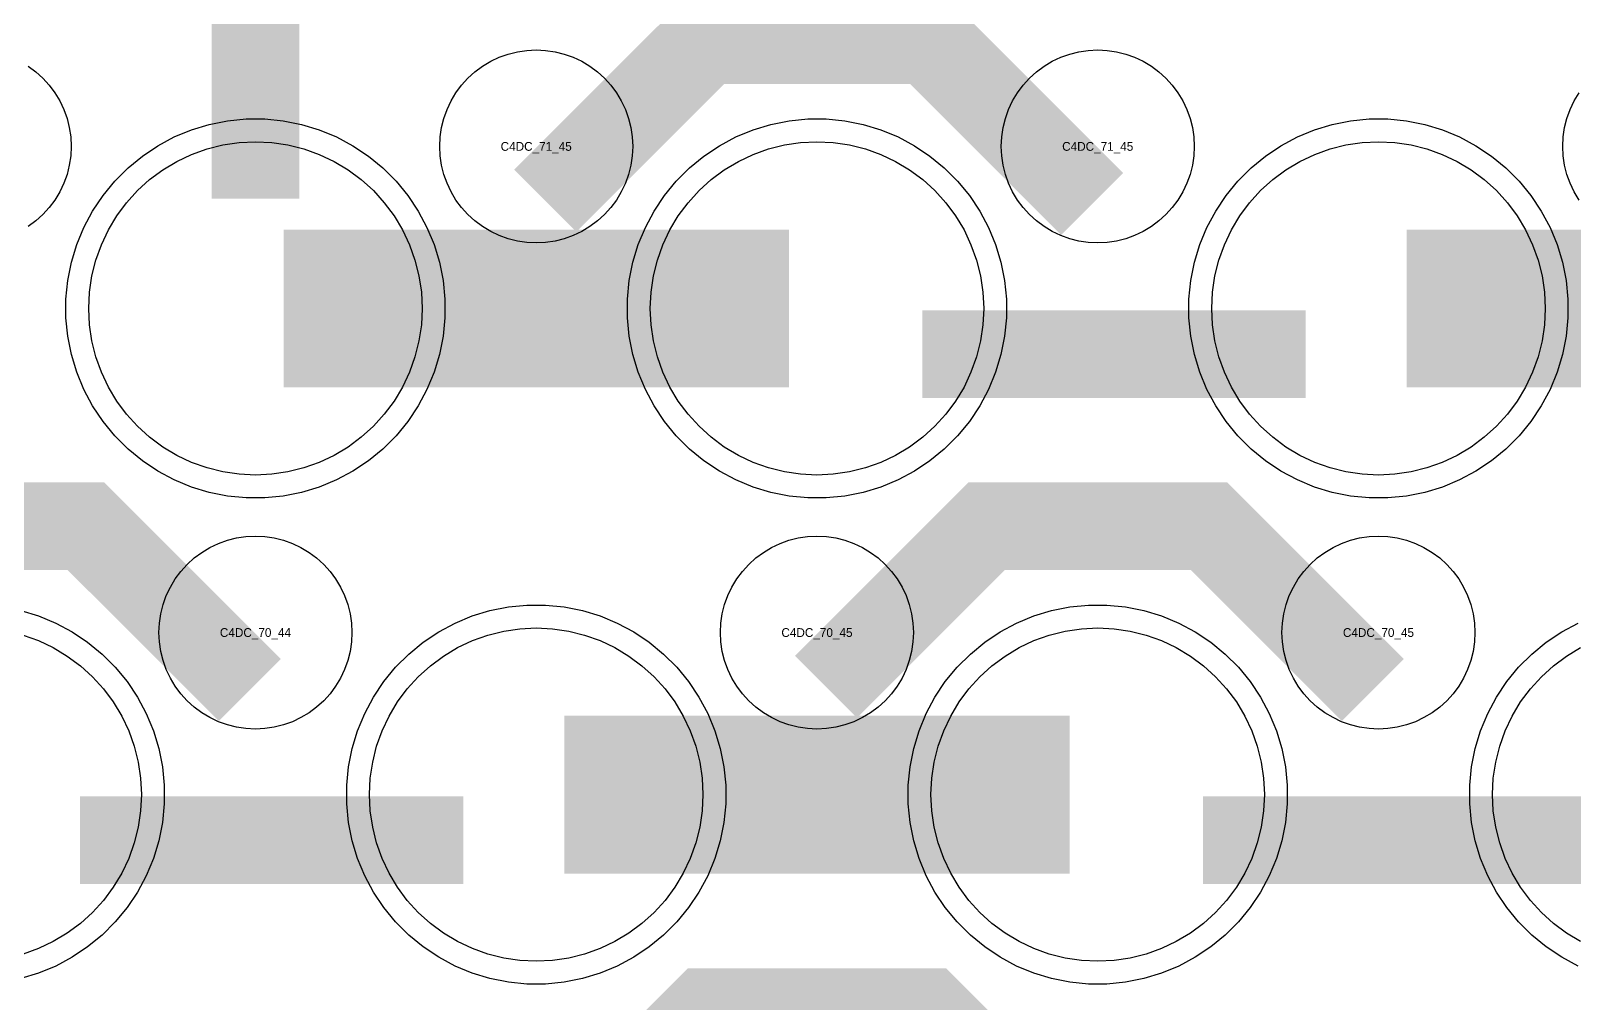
# Model space of a CAD drawing. Extents: x -11880 to 11880, y -14992 to 14992.
# Drawn here: x 2256 to 2695.8, y -5199.5 to -4922.4 of the extents above; entities that cross this region are included whole.
import ezdxf
from ezdxf.enums import TextEntityAlignment as Align

# ---------------------------------------------------------------- set-up
doc = ezdxf.new("R2010")
doc.units = 0
doc.header["$MEASUREMENT"] = 0
for name, color, linetype in [('GDS_775_DT_237', 138, 'CONTINUOUS'), ('RDL1_FS', 34, 'CONTINUOUS'), ('RDL_BS', 160, 'CONTINUOUS')]:
    doc.layers.add(name, color=color, linetype=linetype)

msp = doc.modelspace()

# ---------------------------------------------------------------- linework, layer by layer
at = {"layer": 'RDL1_FS'}
for points in [[(2320, -5049.024), (2315.343, -5048.795), (2310.732, -5048.111), (2306.209, -5046.979), (2301.819, -5045.407), (2297.605, -5043.415), (2293.605, -5041.017), (2289.86, -5038.239), (2286.406, -5035.109), (2283.276, -5031.655), (2280.498, -5027.91), (2278.1, -5023.91), (2276.108, -5019.696), (2274.536, -5015.306), (2273.404, -5010.783), (2272.72, -5006.172), (2272.491, -5001.515), (2272.72, -4996.858), (2273.404, -4992.247), (2274.536, -4987.724), (2276.108, -4983.334), (2278.1, -4979.12), (2280.498, -4975.12), (2283.276, -4971.375), (2286.406, -4967.921), (2289.86, -4964.791), (2293.605, -4962.013), (2297.605, -4959.615), (2301.819, -4957.623), (2306.209, -4956.051), (2310.732, -4954.919), (2315.343, -4954.235), (2320, -4954.006), (2324.657, -4954.235), (2329.268, -4954.919), (2333.791, -4956.051), (2338.181, -4957.623), (2342.395, -4959.615), (2346.395, -4962.013), (2350.14, -4964.791), (2353.594, -4967.921), (2356.724, -4971.375), (2359.502, -4975.12), (2361.9, -4979.12), (2363.892, -4983.334), (2365.464, -4987.724), (2366.596, -4992.247), (2367.28, -4996.858), (2367.509, -5001.515), (2367.28, -5006.172), (2366.596, -5010.783), (2365.464, -5015.306), (2363.892, -5019.696), (2361.9, -5023.91), (2359.502, -5027.91), (2356.724, -5031.655), (2353.594, -5035.109), (2350.14, -5038.239), (2346.395, -5041.017), (2342.395, -5043.415), (2338.181, -5045.407), (2333.791, -5046.979), (2329.268, -5048.111), (2324.657, -5048.795)], [(2480, -5049.024), (2475.343, -5048.795), (2470.732, -5048.111), (2466.209, -5046.979), (2461.819, -5045.407), (2457.605, -5043.415), (2453.605, -5041.017), (2449.86, -5038.239), (2446.406, -5035.109), (2443.276, -5031.655), (2440.498, -5027.91), (2438.1, -5023.91), (2436.108, -5019.696), (2434.536, -5015.306), (2433.404, -5010.783), (2432.72, -5006.172), (2432.491, -5001.515), (2432.72, -4996.858), (2433.404, -4992.247), (2434.536, -4987.724), (2436.108, -4983.334), (2438.1, -4979.12), (2440.498, -4975.12), (2443.276, -4971.375), (2446.406, -4967.921), (2449.86, -4964.791), (2453.605, -4962.013), (2457.605, -4959.615), (2461.819, -4957.623), (2466.209, -4956.051), (2470.732, -4954.919), (2475.343, -4954.235), (2480, -4954.006), (2484.657, -4954.235), (2489.268, -4954.919), (2493.791, -4956.051), (2498.181, -4957.623), (2502.395, -4959.615), (2506.395, -4962.013), (2510.14, -4964.791), (2513.594, -4967.921), (2516.724, -4971.375), (2519.502, -4975.12), (2521.9, -4979.12), (2523.892, -4983.334), (2525.464, -4987.724), (2526.596, -4992.247), (2527.28, -4996.858), (2527.509, -5001.515), (2527.28, -5006.172), (2526.596, -5010.783), (2525.464, -5015.306), (2523.892, -5019.696), (2521.9, -5023.91), (2519.502, -5027.91), (2516.724, -5031.655), (2513.594, -5035.109), (2510.14, -5038.239), (2506.395, -5041.017), (2502.395, -5043.415), (2498.181, -5045.407), (2493.791, -5046.979), (2489.268, -5048.111), (2484.657, -5048.795)], [(2640, -5049.024), (2635.343, -5048.795), (2630.732, -5048.111), (2626.209, -5046.979), (2621.819, -5045.407), (2617.605, -5043.415), (2613.605, -5041.017), (2609.86, -5038.239), (2606.406, -5035.109), (2603.276, -5031.655), (2600.498, -5027.91), (2598.1, -5023.91), (2596.108, -5019.696), (2594.536, -5015.306), (2593.404, -5010.783), (2592.72, -5006.172), (2592.491, -5001.515), (2592.72, -4996.858), (2593.404, -4992.247), (2594.536, -4987.724), (2596.108, -4983.334), (2598.1, -4979.12), (2600.498, -4975.12), (2603.276, -4971.375), (2606.406, -4967.921), (2609.86, -4964.791), (2613.605, -4962.013), (2617.605, -4959.615), (2621.819, -4957.623), (2626.209, -4956.051), (2630.732, -4954.919), (2635.343, -4954.235), (2640, -4954.006), (2644.657, -4954.235), (2649.268, -4954.919), (2653.791, -4956.051), (2658.181, -4957.623), (2662.395, -4959.615), (2666.395, -4962.013), (2670.14, -4964.791), (2673.594, -4967.921), (2676.724, -4971.375), (2679.502, -4975.12), (2681.9, -4979.12), (2683.892, -4983.334), (2685.464, -4987.724), (2686.596, -4992.247), (2687.28, -4996.858), (2687.509, -5001.515), (2687.28, -5006.172), (2686.596, -5010.783), (2685.464, -5015.306), (2683.892, -5019.696), (2681.9, -5023.91), (2679.502, -5027.91), (2676.724, -5031.655), (2673.594, -5035.109), (2670.14, -5038.239), (2666.395, -5041.017), (2662.395, -5043.415), (2658.181, -5045.407), (2653.791, -5046.979), (2649.268, -5048.111), (2644.657, -5048.795)]]:
    msp.add_lwpolyline(points, close=True, dxfattribs=at)
for points in [[(2328.002, -5001.515, 45, 45, 0), (2400.002, -5001.515, 45, 45, 0)], [(2400.002, -5001.515, 45, 45, 0), (2472.002, -5001.515, 45, 45, 0)], [(2648.002, -5001.515, 45, 45, 0), (2720.002, -5001.515, 45, 45, 0)]]:
    msp.add_lwpolyline(points, format="xyseb", dxfattribs=at)
at = {"layer": 'RDL1_FS', "color": 241, "true_color": 0xf7abae}
for points in [[(2253.791, -5094.616), (2258.181, -5096.188), (2262.395, -5098.18), (2266.395, -5100.578), (2270.14, -5103.356), (2273.594, -5106.486), (2276.724, -5109.94), (2279.502, -5113.685), (2281.9, -5117.685), (2283.892, -5121.899), (2285.464, -5126.289), (2286.596, -5130.812), (2287.28, -5135.423), (2287.509, -5140.08), (2287.28, -5144.737), (2286.596, -5149.348), (2285.464, -5153.871), (2283.892, -5158.261), (2281.9, -5162.475), (2279.502, -5166.475), (2276.724, -5170.22), (2273.594, -5173.674), (2270.14, -5176.804), (2266.395, -5179.582), (2262.395, -5181.98), (2258.181, -5183.972), (2253.791, -5185.544)], [(2697.605, -5181.98), (2693.605, -5179.582), (2689.86, -5176.804), (2686.406, -5173.674), (2683.276, -5170.22), (2680.498, -5166.475), (2678.1, -5162.475), (2676.108, -5158.261), (2674.536, -5153.871), (2673.404, -5149.348), (2672.72, -5144.737), (2672.491, -5140.08), (2672.72, -5135.423), (2673.404, -5130.812), (2674.536, -5126.289), (2676.108, -5121.899), (2678.1, -5117.685), (2680.498, -5113.685), (2683.276, -5109.94), (2686.406, -5106.486), (2689.86, -5103.356), (2693.605, -5100.578), (2697.605, -5098.18)]]:
    msp.add_lwpolyline(points, dxfattribs=at)
for points in [[(2400, -5187.589), (2395.343, -5187.36), (2390.732, -5186.676), (2386.209, -5185.544), (2381.819, -5183.972), (2377.605, -5181.98), (2373.605, -5179.582), (2369.86, -5176.804), (2366.406, -5173.674), (2363.276, -5170.22), (2360.498, -5166.475), (2358.1, -5162.475), (2356.108, -5158.261), (2354.536, -5153.871), (2353.404, -5149.348), (2352.72, -5144.737), (2352.491, -5140.08), (2352.72, -5135.423), (2353.404, -5130.812), (2354.536, -5126.289), (2356.108, -5121.899), (2358.1, -5117.685), (2360.498, -5113.685), (2363.276, -5109.94), (2366.406, -5106.486), (2369.86, -5103.356), (2373.605, -5100.578), (2377.605, -5098.18), (2381.819, -5096.188), (2386.209, -5094.616), (2390.732, -5093.484), (2395.343, -5092.8), (2400, -5092.571), (2404.657, -5092.8), (2409.268, -5093.484), (2413.791, -5094.616), (2418.181, -5096.188), (2422.395, -5098.18), (2426.395, -5100.578), (2430.14, -5103.356), (2433.594, -5106.486), (2436.724, -5109.94), (2439.502, -5113.685), (2441.9, -5117.685), (2443.892, -5121.899), (2445.464, -5126.289), (2446.596, -5130.812), (2447.28, -5135.423), (2447.509, -5140.08), (2447.28, -5144.737), (2446.596, -5149.348), (2445.464, -5153.871), (2443.892, -5158.261), (2441.9, -5162.475), (2439.502, -5166.475), (2436.724, -5170.22), (2433.594, -5173.674), (2430.14, -5176.804), (2426.395, -5179.582), (2422.395, -5181.98), (2418.181, -5183.972), (2413.791, -5185.544), (2409.268, -5186.676), (2404.657, -5187.36)], [(2560, -5187.589), (2555.343, -5187.36), (2550.732, -5186.676), (2546.209, -5185.544), (2541.819, -5183.972), (2537.605, -5181.98), (2533.605, -5179.582), (2529.86, -5176.804), (2526.406, -5173.674), (2523.276, -5170.22), (2520.498, -5166.475), (2518.1, -5162.475), (2516.108, -5158.261), (2514.536, -5153.871), (2513.404, -5149.348), (2512.72, -5144.737), (2512.491, -5140.08), (2512.72, -5135.423), (2513.404, -5130.812), (2514.536, -5126.289), (2516.108, -5121.899), (2518.1, -5117.685), (2520.498, -5113.685), (2523.276, -5109.94), (2526.406, -5106.486), (2529.86, -5103.356), (2533.605, -5100.578), (2537.605, -5098.18), (2541.819, -5096.188), (2546.209, -5094.616), (2550.732, -5093.484), (2555.343, -5092.8), (2560, -5092.571), (2564.657, -5092.8), (2569.268, -5093.484), (2573.791, -5094.616), (2578.181, -5096.188), (2582.395, -5098.18), (2586.395, -5100.578), (2590.14, -5103.356), (2593.594, -5106.486), (2596.724, -5109.94), (2599.502, -5113.685), (2601.9, -5117.685), (2603.892, -5121.899), (2605.464, -5126.289), (2606.596, -5130.812), (2607.28, -5135.423), (2607.509, -5140.08), (2607.28, -5144.737), (2606.596, -5149.348), (2605.464, -5153.871), (2603.892, -5158.261), (2601.9, -5162.475), (2599.502, -5166.475), (2596.724, -5170.22), (2593.594, -5173.674), (2590.14, -5176.804), (2586.395, -5179.582), (2582.395, -5181.98), (2578.181, -5183.972), (2573.791, -5185.544), (2569.268, -5186.676), (2564.657, -5187.36)]]:
    msp.add_lwpolyline(points, close=True, dxfattribs=at)
for points in [[(2408.002, -5140.08, 45, 45, 0), (2480.002, -5140.08, 45, 45, 0)], [(2480.002, -5140.08, 45, 45, 0), (2552.002, -5140.08, 45, 45, 0)]]:
    msp.add_lwpolyline(points, format="xyseb", dxfattribs=at)
at = {"layer": 'RDL_BS'}
for points in [[(2320, -4970.24, 25, 25, 0), (2320, -4863.463, 25, 25, 0)], [(2320, -4893.932, 25, 25, 0), (2320, -4939.552, 25, 25, 0)], [(2402.562, -4970.829, 25, 25, 0), (2448.377, -4925.014, 25, 25, 0), (2481.93, -4925.014, 25, 25, 0)], [(2558.401, -4971.728, 25, 25, 0), (2511.687, -4925.014, 25, 25, 0), (2481.929, -4925.014, 25, 25, 0)], [(2510.016, -5014.528, 25, 25, 0), (2619.281, -5014.528, 25, 25, 0)], [(2318.401, -5110.293, 25, 25, 0), (2271.687, -5063.579, 25, 25, 0), (2241.929, -5063.579, 25, 25, 0)], [(2482.562, -5109.394, 25, 25, 0), (2528.377, -5063.579, 25, 25, 0), (2561.93, -5063.579, 25, 25, 0)], [(2638.401, -5110.293, 25, 25, 0), (2591.687, -5063.579, 25, 25, 0), (2561.929, -5063.579, 25, 25, 0)], [(2402.562, -5247.959, 25, 25, 0), (2448.377, -5202.144, 25, 25, 0), (2481.93, -5202.144, 25, 25, 0)], [(2558.401, -5248.858, 25, 25, 0), (2511.687, -5202.144, 25, 25, 0), (2481.929, -5202.144, 25, 25, 0)]]:
    msp.add_lwpolyline(points, format="xyseb", dxfattribs=at)
for points in [[(2400, -4982.821), (2397.307, -4982.689), (2394.635, -4982.293), (2392.016, -4981.636), (2389.481, -4980.729), (2387.044, -4979.577), (2384.72, -4978.184), (2382.557, -4976.581), (2380.558, -4974.769), (2378.746, -4972.77), (2377.143, -4970.607), (2375.75, -4968.283), (2374.598, -4965.846), (2373.691, -4963.311), (2373.034, -4960.692), (2372.638, -4958.02), (2372.506, -4955.327), (2372.638, -4952.634), (2373.034, -4949.962), (2373.691, -4947.343), (2374.598, -4944.808), (2375.75, -4942.371), (2377.143, -4940.047), (2378.746, -4937.884), (2380.558, -4935.885), (2382.557, -4934.073), (2384.72, -4932.47), (2387.044, -4931.077), (2389.481, -4929.925), (2392.016, -4929.018), (2394.635, -4928.361), (2397.307, -4927.965), (2400, -4927.833), (2402.693, -4927.965), (2405.365, -4928.361), (2407.984, -4929.018), (2410.519, -4929.925), (2412.956, -4931.077), (2415.28, -4932.47), (2417.443, -4934.073), (2419.442, -4935.885), (2421.254, -4937.884), (2422.857, -4940.047), (2424.25, -4942.371), (2425.402, -4944.808), (2426.309, -4947.343), (2426.966, -4949.962), (2427.362, -4952.634), (2427.494, -4955.327), (2427.362, -4958.02), (2426.966, -4960.692), (2426.309, -4963.311), (2425.402, -4965.846), (2424.25, -4968.283), (2422.857, -4970.607), (2421.254, -4972.77), (2419.442, -4974.769), (2417.443, -4976.581), (2415.28, -4978.184), (2412.956, -4979.577), (2410.519, -4980.729), (2407.984, -4981.636), (2405.365, -4982.293), (2402.693, -4982.689)], [(2560, -4982.821), (2557.307, -4982.689), (2554.635, -4982.293), (2552.016, -4981.636), (2549.481, -4980.729), (2547.044, -4979.577), (2544.72, -4978.184), (2542.557, -4976.581), (2540.558, -4974.769), (2538.746, -4972.77), (2537.143, -4970.607), (2535.75, -4968.283), (2534.598, -4965.846), (2533.691, -4963.311), (2533.034, -4960.692), (2532.638, -4958.02), (2532.506, -4955.327), (2532.638, -4952.634), (2533.034, -4949.962), (2533.691, -4947.343), (2534.598, -4944.808), (2535.75, -4942.371), (2537.143, -4940.047), (2538.746, -4937.884), (2540.558, -4935.885), (2542.557, -4934.073), (2544.72, -4932.47), (2547.044, -4931.077), (2549.481, -4929.925), (2552.016, -4929.018), (2554.635, -4928.361), (2557.307, -4927.965), (2560, -4927.833), (2562.693, -4927.965), (2565.365, -4928.361), (2567.984, -4929.018), (2570.519, -4929.925), (2572.956, -4931.077), (2575.28, -4932.47), (2577.443, -4934.073), (2579.442, -4935.885), (2581.254, -4937.884), (2582.857, -4940.047), (2584.25, -4942.371), (2585.402, -4944.808), (2586.309, -4947.343), (2586.966, -4949.962), (2587.362, -4952.634), (2587.494, -4955.327), (2587.362, -4958.02), (2586.966, -4960.692), (2586.309, -4963.311), (2585.402, -4965.846), (2584.25, -4968.283), (2582.857, -4970.607), (2581.254, -4972.77), (2579.442, -4974.769), (2577.443, -4976.581), (2575.28, -4978.184), (2572.956, -4979.577), (2570.519, -4980.729), (2567.984, -4981.636), (2565.365, -4982.293), (2562.693, -4982.689)], [(2317.356, -5055.515), (2312.062, -5054.998), (2306.835, -5053.952), (2301.795, -5052.421), (2296.885, -5050.39), (2292.223, -5047.898), (2287.809, -5044.951), (2283.708, -5041.589), (2279.926, -5037.807), (2276.564, -5033.706), (2273.617, -5029.292), (2271.125, -5024.63), (2269.094, -5019.72), (2267.563, -5014.68), (2266.517, -5009.453), (2266, -5004.159), (2266, -4998.871), (2266.517, -4993.577), (2267.563, -4988.35), (2269.094, -4983.31), (2271.125, -4978.4), (2273.617, -4973.738), (2276.564, -4969.324), (2279.926, -4965.223), (2283.708, -4961.441), (2287.809, -4958.079), (2292.223, -4955.132), (2296.885, -4952.64), (2301.795, -4950.609), (2306.835, -4949.078), (2312.062, -4948.032), (2317.356, -4947.515), (2322.644, -4947.515), (2327.938, -4948.032), (2333.165, -4949.078), (2338.205, -4950.609), (2343.115, -4952.64), (2347.777, -4955.132), (2352.191, -4958.079), (2356.292, -4961.441), (2360.074, -4965.223), (2363.436, -4969.324), (2366.383, -4973.738), (2368.875, -4978.4), (2370.906, -4983.31), (2372.437, -4988.35), (2373.483, -4993.577), (2374, -4998.871), (2374, -5004.159), (2373.483, -5009.453), (2372.437, -5014.68), (2370.906, -5019.72), (2368.875, -5024.63), (2366.383, -5029.292), (2363.436, -5033.706), (2360.074, -5037.807), (2356.292, -5041.589), (2352.191, -5044.951), (2347.777, -5047.898), (2343.115, -5050.39), (2338.205, -5052.421), (2333.165, -5053.952), (2327.938, -5054.998), (2322.644, -5055.515)], [(2477.356, -5055.515), (2472.062, -5054.998), (2466.835, -5053.952), (2461.795, -5052.421), (2456.885, -5050.39), (2452.223, -5047.898), (2447.809, -5044.951), (2443.708, -5041.589), (2439.926, -5037.807), (2436.564, -5033.706), (2433.617, -5029.292), (2431.125, -5024.63), (2429.094, -5019.72), (2427.563, -5014.68), (2426.517, -5009.453), (2426, -5004.159), (2426, -4998.871), (2426.517, -4993.577), (2427.563, -4988.35), (2429.094, -4983.31), (2431.125, -4978.4), (2433.617, -4973.738), (2436.564, -4969.324), (2439.926, -4965.223), (2443.708, -4961.441), (2447.809, -4958.079), (2452.223, -4955.132), (2456.885, -4952.64), (2461.795, -4950.609), (2466.835, -4949.078), (2472.062, -4948.032), (2477.356, -4947.515), (2482.644, -4947.515), (2487.938, -4948.032), (2493.165, -4949.078), (2498.205, -4950.609), (2503.115, -4952.64), (2507.777, -4955.132), (2512.191, -4958.079), (2516.292, -4961.441), (2520.074, -4965.223), (2523.436, -4969.324), (2526.383, -4973.738), (2528.875, -4978.4), (2530.906, -4983.31), (2532.437, -4988.35), (2533.483, -4993.577), (2534, -4998.871), (2534, -5004.159), (2533.483, -5009.453), (2532.437, -5014.68), (2530.906, -5019.72), (2528.875, -5024.63), (2526.383, -5029.292), (2523.436, -5033.706), (2520.074, -5037.807), (2516.292, -5041.589), (2512.191, -5044.951), (2507.777, -5047.898), (2503.115, -5050.39), (2498.205, -5052.421), (2493.165, -5053.952), (2487.938, -5054.998), (2482.644, -5055.515)], [(2637.356, -5055.515), (2632.062, -5054.998), (2626.835, -5053.952), (2621.795, -5052.421), (2616.885, -5050.39), (2612.223, -5047.898), (2607.809, -5044.951), (2603.708, -5041.589), (2599.926, -5037.807), (2596.564, -5033.706), (2593.617, -5029.292), (2591.125, -5024.63), (2589.094, -5019.72), (2587.563, -5014.68), (2586.517, -5009.453), (2586, -5004.159), (2586, -4998.871), (2586.517, -4993.577), (2587.563, -4988.35), (2589.094, -4983.31), (2591.125, -4978.4), (2593.617, -4973.738), (2596.564, -4969.324), (2599.926, -4965.223), (2603.708, -4961.441), (2607.809, -4958.079), (2612.223, -4955.132), (2616.885, -4952.64), (2621.795, -4950.609), (2626.835, -4949.078), (2632.062, -4948.032), (2637.356, -4947.515), (2642.644, -4947.515), (2647.938, -4948.032), (2653.165, -4949.078), (2658.205, -4950.609), (2663.115, -4952.64), (2667.777, -4955.132), (2672.191, -4958.079), (2676.292, -4961.441), (2680.074, -4965.223), (2683.436, -4969.324), (2686.383, -4973.738), (2688.875, -4978.4), (2690.906, -4983.31), (2692.437, -4988.35), (2693.483, -4993.577), (2694, -4998.871), (2694, -5004.159), (2693.483, -5009.453), (2692.437, -5014.68), (2690.906, -5019.72), (2688.875, -5024.63), (2686.383, -5029.292), (2683.436, -5033.706), (2680.074, -5037.807), (2676.292, -5041.589), (2672.191, -5044.951), (2667.777, -5047.898), (2663.115, -5050.39), (2658.205, -5052.421), (2653.165, -5053.952), (2647.938, -5054.998), (2642.644, -5055.515)], [(2320, -5121.386), (2317.307, -5121.254), (2314.635, -5120.858), (2312.016, -5120.201), (2309.481, -5119.294), (2307.044, -5118.142), (2304.72, -5116.749), (2302.557, -5115.146), (2300.558, -5113.334), (2298.746, -5111.335), (2297.143, -5109.172), (2295.75, -5106.848), (2294.598, -5104.411), (2293.691, -5101.876), (2293.034, -5099.257), (2292.638, -5096.585), (2292.506, -5093.892), (2292.638, -5091.199), (2293.034, -5088.527), (2293.691, -5085.908), (2294.598, -5083.373), (2295.75, -5080.936), (2297.143, -5078.612), (2298.746, -5076.449), (2300.558, -5074.45), (2302.557, -5072.638), (2304.72, -5071.035), (2307.044, -5069.642), (2309.481, -5068.49), (2312.016, -5067.583), (2314.635, -5066.926), (2317.307, -5066.53), (2320, -5066.398), (2322.693, -5066.53), (2325.365, -5066.926), (2327.984, -5067.583), (2330.519, -5068.49), (2332.956, -5069.642), (2335.28, -5071.035), (2337.443, -5072.638), (2339.442, -5074.45), (2341.254, -5076.449), (2342.857, -5078.612), (2344.25, -5080.936), (2345.402, -5083.373), (2346.309, -5085.908), (2346.966, -5088.527), (2347.362, -5091.199), (2347.494, -5093.892), (2347.362, -5096.585), (2346.966, -5099.257), (2346.309, -5101.876), (2345.402, -5104.411), (2344.25, -5106.848), (2342.857, -5109.172), (2341.254, -5111.335), (2339.442, -5113.334), (2337.443, -5115.146), (2335.28, -5116.749), (2332.956, -5118.142), (2330.519, -5119.294), (2327.984, -5120.201), (2325.365, -5120.858), (2322.693, -5121.254)], [(2480, -5121.386), (2477.307, -5121.254), (2474.635, -5120.858), (2472.016, -5120.201), (2469.481, -5119.294), (2467.044, -5118.142), (2464.72, -5116.749), (2462.557, -5115.146), (2460.558, -5113.334), (2458.746, -5111.335), (2457.143, -5109.172), (2455.75, -5106.848), (2454.598, -5104.411), (2453.691, -5101.876), (2453.034, -5099.257), (2452.638, -5096.585), (2452.506, -5093.892), (2452.638, -5091.199), (2453.034, -5088.527), (2453.691, -5085.908), (2454.598, -5083.373), (2455.75, -5080.936), (2457.143, -5078.612), (2458.746, -5076.449), (2460.558, -5074.45), (2462.557, -5072.638), (2464.72, -5071.035), (2467.044, -5069.642), (2469.481, -5068.49), (2472.016, -5067.583), (2474.635, -5066.926), (2477.307, -5066.53), (2480, -5066.398), (2482.693, -5066.53), (2485.365, -5066.926), (2487.984, -5067.583), (2490.519, -5068.49), (2492.956, -5069.642), (2495.28, -5071.035), (2497.443, -5072.638), (2499.442, -5074.45), (2501.254, -5076.449), (2502.857, -5078.612), (2504.25, -5080.936), (2505.402, -5083.373), (2506.309, -5085.908), (2506.966, -5088.527), (2507.362, -5091.199), (2507.494, -5093.892), (2507.362, -5096.585), (2506.966, -5099.257), (2506.309, -5101.876), (2505.402, -5104.411), (2504.25, -5106.848), (2502.857, -5109.172), (2501.254, -5111.335), (2499.442, -5113.334), (2497.443, -5115.146), (2495.28, -5116.749), (2492.956, -5118.142), (2490.519, -5119.294), (2487.984, -5120.201), (2485.365, -5120.858), (2482.693, -5121.254)], [(2640, -5121.386), (2637.307, -5121.254), (2634.635, -5120.858), (2632.016, -5120.201), (2629.481, -5119.294), (2627.044, -5118.142), (2624.72, -5116.749), (2622.557, -5115.146), (2620.558, -5113.334), (2618.746, -5111.335), (2617.143, -5109.172), (2615.75, -5106.848), (2614.598, -5104.411), (2613.691, -5101.876), (2613.034, -5099.257), (2612.638, -5096.585), (2612.506, -5093.892), (2612.638, -5091.199), (2613.034, -5088.527), (2613.691, -5085.908), (2614.598, -5083.373), (2615.75, -5080.936), (2617.143, -5078.612), (2618.746, -5076.449), (2620.558, -5074.45), (2622.557, -5072.638), (2624.72, -5071.035), (2627.044, -5069.642), (2629.481, -5068.49), (2632.016, -5067.583), (2634.635, -5066.926), (2637.307, -5066.53), (2640, -5066.398), (2642.693, -5066.53), (2645.365, -5066.926), (2647.984, -5067.583), (2650.519, -5068.49), (2652.956, -5069.642), (2655.28, -5071.035), (2657.443, -5072.638), (2659.442, -5074.45), (2661.254, -5076.449), (2662.857, -5078.612), (2664.25, -5080.936), (2665.402, -5083.373), (2666.309, -5085.908), (2666.966, -5088.527), (2667.362, -5091.199), (2667.494, -5093.892), (2667.362, -5096.585), (2666.966, -5099.257), (2666.309, -5101.876), (2665.402, -5104.411), (2664.25, -5106.848), (2662.857, -5109.172), (2661.254, -5111.335), (2659.442, -5113.334), (2657.443, -5115.146), (2655.28, -5116.749), (2652.956, -5118.142), (2650.519, -5119.294), (2647.984, -5120.201), (2645.365, -5120.858), (2642.693, -5121.254)]]:
    msp.add_lwpolyline(points, close=True, dxfattribs=at)
for points in [[(2255.28, -4932.47), (2257.443, -4934.073), (2259.442, -4935.885), (2261.254, -4937.884), (2262.857, -4940.047), (2264.25, -4942.371), (2265.402, -4944.808), (2266.309, -4947.343), (2266.966, -4949.962), (2267.362, -4952.634), (2267.494, -4955.327), (2267.362, -4958.02), (2266.966, -4960.692), (2266.309, -4963.311), (2265.402, -4965.846), (2264.25, -4968.283), (2262.857, -4970.607), (2261.254, -4972.77), (2259.442, -4974.769), (2257.443, -4976.581), (2255.28, -4978.184)], [(2697.143, -4970.607), (2695.75, -4968.283), (2694.598, -4965.846), (2693.691, -4963.311), (2693.034, -4960.692), (2692.638, -4958.02), (2692.506, -4955.327), (2692.638, -4952.634), (2693.034, -4949.962), (2693.691, -4947.343), (2694.598, -4944.808), (2695.75, -4942.371), (2697.143, -4940.047)]]:
    msp.add_lwpolyline(points, dxfattribs=at)
at = {"layer": 'RDL_BS', "color": 241, "true_color": 0xf7abae}
for points in [[(2253.165, -5087.643), (2258.205, -5089.174), (2263.115, -5091.205), (2267.777, -5093.697), (2272.191, -5096.644), (2276.292, -5100.006), (2280.074, -5103.788), (2283.436, -5107.889), (2286.383, -5112.303), (2288.875, -5116.965), (2290.906, -5121.875), (2292.437, -5126.915), (2293.483, -5132.142), (2294, -5137.436), (2294, -5142.724), (2293.483, -5148.018), (2292.437, -5153.245), (2290.906, -5158.285), (2288.875, -5163.195), (2286.383, -5167.857), (2283.436, -5172.271), (2280.074, -5176.372), (2276.292, -5180.154), (2272.191, -5183.516), (2267.777, -5186.463), (2263.115, -5188.955), (2258.205, -5190.986), (2253.165, -5192.517)], [(2696.885, -5188.955), (2692.223, -5186.463), (2687.809, -5183.516), (2683.708, -5180.154), (2679.926, -5176.372), (2676.564, -5172.271), (2673.617, -5167.857), (2671.125, -5163.195), (2669.094, -5158.285), (2667.563, -5153.245), (2666.517, -5148.018), (2666, -5142.724), (2666, -5137.436), (2666.517, -5132.142), (2667.563, -5126.915), (2669.094, -5121.875), (2671.125, -5116.965), (2673.617, -5112.303), (2676.564, -5107.889), (2679.926, -5103.788), (2683.708, -5100.006), (2687.809, -5096.644), (2692.223, -5093.697), (2696.885, -5091.205)]]:
    msp.add_lwpolyline(points, dxfattribs=at)
for points in [[(2397.356, -5194.08), (2392.062, -5193.563), (2386.835, -5192.517), (2381.795, -5190.986), (2376.885, -5188.955), (2372.223, -5186.463), (2367.809, -5183.516), (2363.708, -5180.154), (2359.926, -5176.372), (2356.564, -5172.271), (2353.617, -5167.857), (2351.125, -5163.195), (2349.094, -5158.285), (2347.563, -5153.245), (2346.517, -5148.018), (2346, -5142.724), (2346, -5137.436), (2346.517, -5132.142), (2347.563, -5126.915), (2349.094, -5121.875), (2351.125, -5116.965), (2353.617, -5112.303), (2356.564, -5107.889), (2359.926, -5103.788), (2363.708, -5100.006), (2367.809, -5096.644), (2372.223, -5093.697), (2376.885, -5091.205), (2381.795, -5089.174), (2386.835, -5087.643), (2392.062, -5086.597), (2397.356, -5086.08), (2402.644, -5086.08), (2407.938, -5086.597), (2413.165, -5087.643), (2418.205, -5089.174), (2423.115, -5091.205), (2427.777, -5093.697), (2432.191, -5096.644), (2436.292, -5100.006), (2440.074, -5103.788), (2443.436, -5107.889), (2446.383, -5112.303), (2448.875, -5116.965), (2450.906, -5121.875), (2452.437, -5126.915), (2453.483, -5132.142), (2454, -5137.436), (2454, -5142.724), (2453.483, -5148.018), (2452.437, -5153.245), (2450.906, -5158.285), (2448.875, -5163.195), (2446.383, -5167.857), (2443.436, -5172.271), (2440.074, -5176.372), (2436.292, -5180.154), (2432.191, -5183.516), (2427.777, -5186.463), (2423.115, -5188.955), (2418.205, -5190.986), (2413.165, -5192.517), (2407.938, -5193.563), (2402.644, -5194.08)], [(2557.356, -5194.08), (2552.062, -5193.563), (2546.835, -5192.517), (2541.795, -5190.986), (2536.885, -5188.955), (2532.223, -5186.463), (2527.809, -5183.516), (2523.708, -5180.154), (2519.926, -5176.372), (2516.564, -5172.271), (2513.617, -5167.857), (2511.125, -5163.195), (2509.094, -5158.285), (2507.563, -5153.245), (2506.517, -5148.018), (2506, -5142.724), (2506, -5137.436), (2506.517, -5132.142), (2507.563, -5126.915), (2509.094, -5121.875), (2511.125, -5116.965), (2513.617, -5112.303), (2516.564, -5107.889), (2519.926, -5103.788), (2523.708, -5100.006), (2527.809, -5096.644), (2532.223, -5093.697), (2536.885, -5091.205), (2541.795, -5089.174), (2546.835, -5087.643), (2552.062, -5086.597), (2557.356, -5086.08), (2562.644, -5086.08), (2567.938, -5086.597), (2573.165, -5087.643), (2578.205, -5089.174), (2583.115, -5091.205), (2587.777, -5093.697), (2592.191, -5096.644), (2596.292, -5100.006), (2600.074, -5103.788), (2603.436, -5107.889), (2606.383, -5112.303), (2608.875, -5116.965), (2610.906, -5121.875), (2612.437, -5126.915), (2613.483, -5132.142), (2614, -5137.436), (2614, -5142.724), (2613.483, -5148.018), (2612.437, -5153.245), (2610.906, -5158.285), (2608.875, -5163.195), (2606.383, -5167.857), (2603.436, -5172.271), (2600.074, -5176.372), (2596.292, -5180.154), (2592.191, -5183.516), (2587.777, -5186.463), (2583.115, -5188.955), (2578.205, -5190.986), (2573.165, -5192.517), (2567.938, -5193.563), (2562.644, -5194.08)]]:
    msp.add_lwpolyline(points, close=True, dxfattribs=at)
for points in [[(2270.016, -5153.093, 25, 25, 0), (2379.281, -5153.093, 25, 25, 0)], [(2590.016, -5153.093, 25, 25, 0), (2699.281, -5153.093, 25, 25, 0)]]:
    msp.add_lwpolyline(points, format="xyseb", dxfattribs=at)

# ---------------------------------------------------------------- texts
at = {"layer": 'GDS_775_DT_237'}
for s, p in [('C4DC_71_45', (2400, -4955.327)), ('C4DC_71_45', (2400, -4955.327)), ('C4DC_71_45', (2560, -4955.327)), ('C4DC_71_45', (2560, -4955.327)), ('C4DC_70_44', (2320, -5093.892)), ('C4DC_70_44', (2320, -5093.892)), ('C4DC_70_45', (2480, -5093.892)), ('C4DC_70_45', (2480, -5093.892)), ('C4DC_70_45', (2640, -5093.892)), ('C4DC_70_45', (2640, -5093.892))]:
    msp.add_text(s, height=2.5, dxfattribs=at).set_placement(p, align=Align.MIDDLE_CENTER)

doc.saveas('drawing.dxf')
